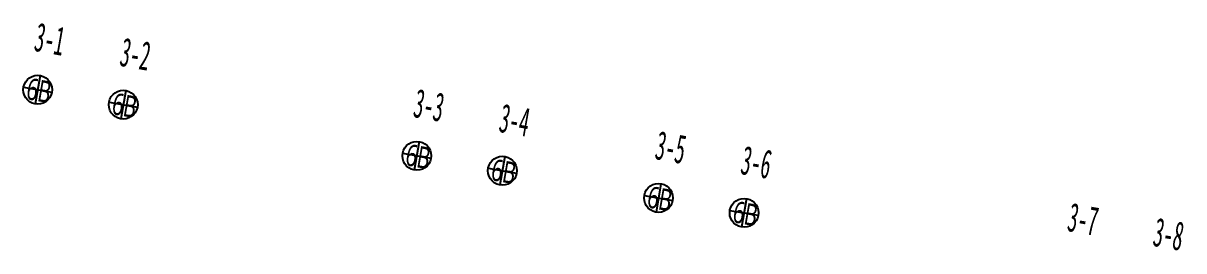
# Model space of a CAD drawing. Header units: millimetres. Extents: x 274830 to 6381169, y -2686084 to 432211.
# Drawn here: x 274852.01 to 274876.14, y 143353.55 to 143358.29 of the extents above; entities that cross this region are included whole.
import ezdxf
from ezdxf.enums import TextEntityAlignment as Align

# ---------------------------------------------------------------- set-up
doc = ezdxf.new("R2010")
doc.units = ezdxf.units.MM
doc.linetypes.add('DASHED2', pattern=[0.375, 0.25, -0.125])
doc.layers.add('S-FUND-PILE', color=11, linetype='Continuous')
doc.layers.add('S-WALL-TEXT', color=2, linetype='Continuous', lineweight=35)
doc.layers.add('ZBH', color=3, linetype='DASHED2', lineweight=20)
doc.styles.add('测量', font='', dxfattribs={"width": 0.5, "height": 600})
doc.styles.add('黑体', font='', dxfattribs={"width": 0.8})
doc.styles.get('测量').set_extended_font_data('SimSun')
doc.styles.get('黑体').set_extended_font_data('Microsoft YaHei')

# ---------------------------------------------------------------- blocks, each defined once
blk = doc.blocks.new('156516')
at = {"layer": 'S-FUND-PILE'}
for p, q in [((-83600, -57902), (-83600, -58502)), ((-81794, -57902), (-81794, -58502)), ((-75600, -57902), (-75600, -58502)), ((-73794, -57902), (-73794, -58502)), ((-70500, -57902), (-70500, -58502)), ((-68694, -57902), (-68694, -58502)), ((-83900, -58202), (-83300, -58202)), ((-82094, -58202), (-81494, -58202)), ((-75900, -58202), (-75300, -58202)), ((-74094, -58202), (-73494, -58202)), ((-70800, -58202), (-70200, -58202)), ((-68994, -58202), (-68394, -58202))]:
    blk.add_line(p, q, dxfattribs=at)
for centre in [(-83600, -58202), (-81794, -58202), (-75600, -58202), (-73794, -58202), (-70500, -58202), (-68694, -58202)]:
    blk.add_circle(centre, 300, dxfattribs=at)
at = {"layer": 'S-FUND-PILE', "style": '黑体', "width": 0.7}
for p in [(-83821, -58437), (-82015, -58437), (-75821, -58437), (-74015, -58437), (-70721, -58437), (-68915, -58437)]:
    blk.add_text('6B', height=450, dxfattribs=at).set_placement(p)

msp = doc.modelspace()

# ---------------------------------------------------------------- block references
at = {"layer": 'S-WALL-TEXT', "xscale": 0.001, "yscale": 0.001, "zscale": 0.001, "rotation": 350.1073988817425}
msp.add_blockref('156516', (274944.669, 143399.875), dxfattribs=at)

# ---------------------------------------------------------------- texts
at = {"layer": 'ZBH', "style": '测量', "width": 0.5}
for s, p in [('3-1', (274852.569, 143357.956)), ('3-2', (274854.348, 143357.645)), ('3-3', (274860.45, 143356.581)), ('3-4', (274862.23, 143356.271)), ('3-5', (274865.474, 143355.705)), ('3-6', (274867.254, 143355.395)), ('3-7', (274874.045, 143354.21)), ('3-8', (274875.824, 143353.9))]:
    msp.add_text(s, height=0.6, rotation=350, dxfattribs=at).set_placement(p, align=Align.MIDDLE_CENTER)

doc.saveas('drawing.dxf')
